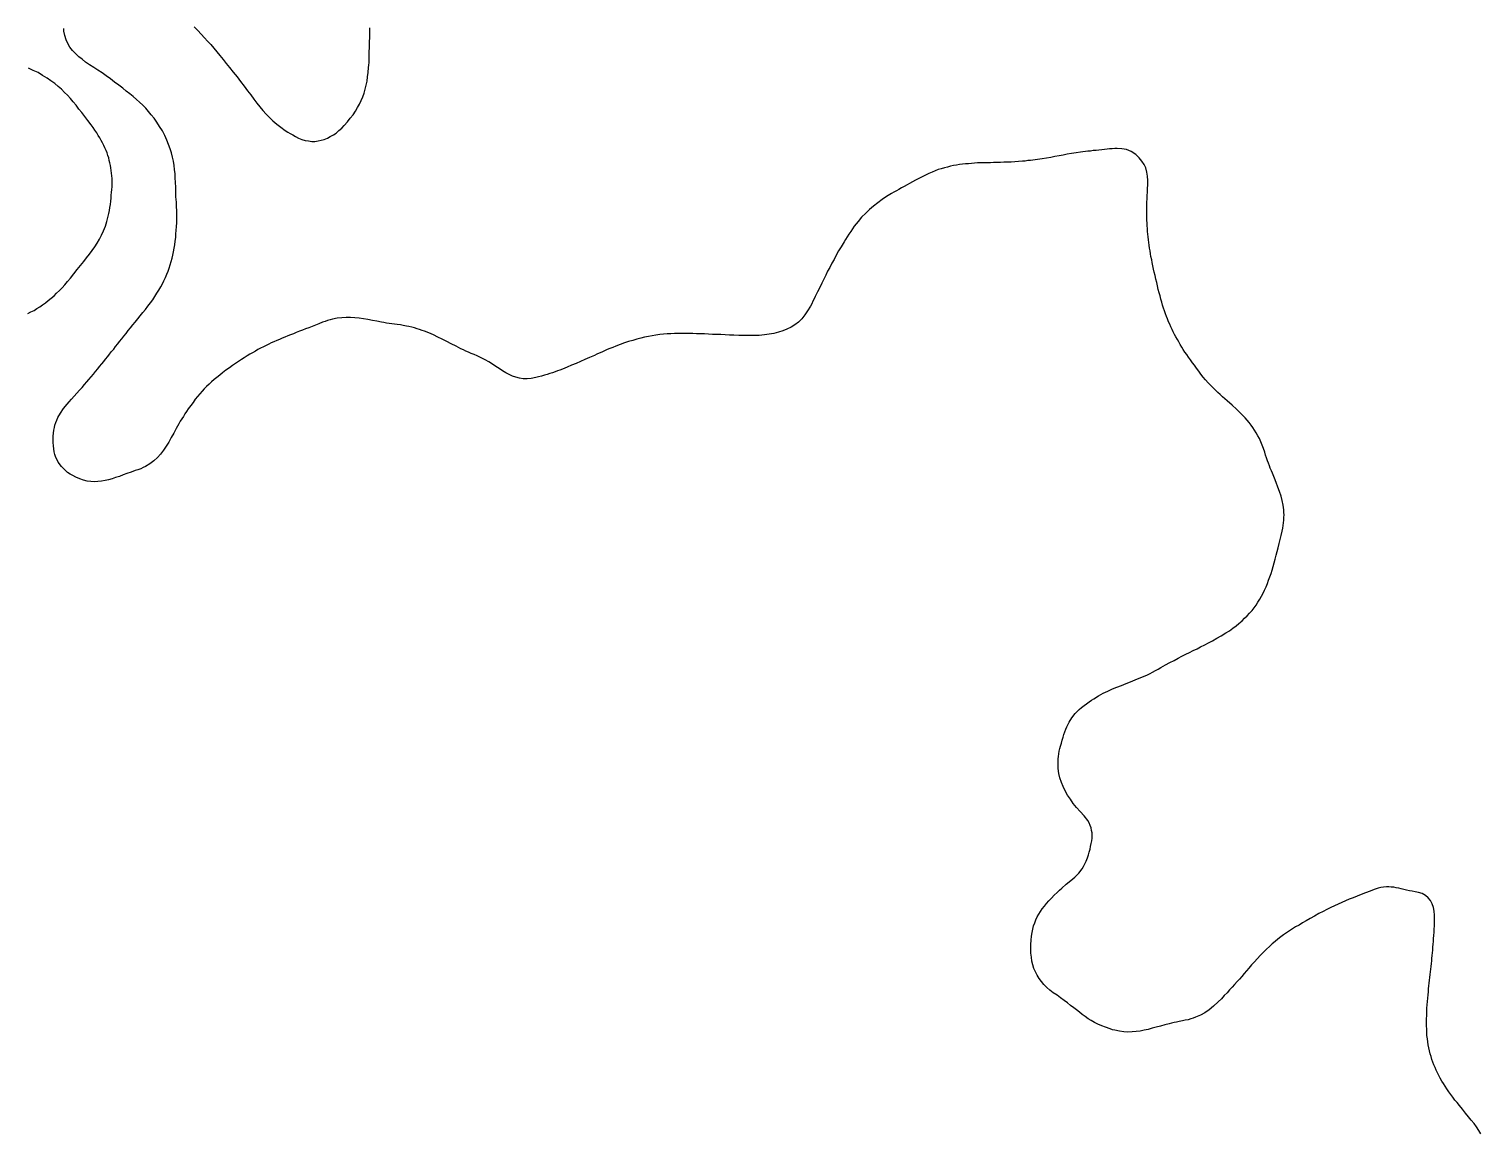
# Model space of a CAD drawing. Header units: inches. Extents: x 401374 to 405300, y 6332180 to 6336621.
# Drawn here: x 404506 to 405117, y 6335087 to 6335551 of the extents above; entities that cross this region are included whole.
import ezdxf

# ---------------------------------------------------------------- set-up
doc = ezdxf.new("R2010")
doc.units = ezdxf.units.IN
doc.header["$MEASUREMENT"] = 0

msp = doc.modelspace()

# ---------------------------------------------------------------- linework, layer by layer
for points in [[(405116.7, 6335085.9), (405115.8, 6335087.3), (405114.8, 6335088.8), (405113.8, 6335090.2), (405112.6, 6335091.6), (405111.5, 6335093.1), (405110.2, 6335094.6), (405109, 6335096.2), (405107.7, 6335097.8), (405106.7, 6335099), (405105.7, 6335100.1), (405104.8, 6335101.3), (405104, 6335102.5), (405103.2, 6335103.6), (405102.4, 6335104.8), (405101.6, 6335105.9), (405100.9, 6335107), (405100.2, 6335108.1), (405099.6, 6335109.3), (405099, 6335110.4), (405098.4, 6335111.5), (405097.9, 6335112.6), (405097.4, 6335113.8), (405096.9, 6335114.9), (405096.5, 6335116.1), (405096, 6335117.2), (405095.7, 6335118.4), (405095.4, 6335119.6), (405095.1, 6335120.8), (405094.8, 6335122), (405094.5, 6335123.3), (405094.3, 6335124.6), (405094.2, 6335125.8), (405094, 6335127.2), (405093.9, 6335128.5), (405093.9, 6335129.9), (405093.8, 6335131.3), (405093.8, 6335132.7), (405093.8, 6335134.2), (405093.9, 6335135.7), (405094, 6335137.3), (405094, 6335138.7), (405094.1, 6335140.2), (405094.2, 6335141.6), (405094.3, 6335143), (405094.5, 6335144.3), (405094.6, 6335145.6), (405094.7, 6335146.9), (405094.8, 6335148.1), (405094.9, 6335149.3), (405095.1, 6335150.5), (405095.2, 6335151.7), (405095.3, 6335152.9), (405095.5, 6335154), (405095.6, 6335155.2), (405095.7, 6335156.3), (405095.9, 6335157.5), (405096, 6335158.6), (405096.1, 6335159.7), (405096.2, 6335160.9), (405096.3, 6335162), (405096.4, 6335163.2), (405096.5, 6335164.4), (405096.6, 6335165.6), (405096.7, 6335166.8), (405096.8, 6335168.1), (405096.9, 6335169.3), (405097, 6335170.7), (405097, 6335172), (405097.1, 6335173.4), (405097.1, 6335174.8), (405097.1, 6335176.2), (405097.2, 6335177.8), (405097, 6335179.5), (405096.7, 6335181.1), (405096.2, 6335182.6), (405095.5, 6335184), (405094.5, 6335185.2), (405093.4, 6335186.1), (405092, 6335186.9), (405090.4, 6335187.4), (405089, 6335187.6), (405087.8, 6335187.9), (405086.6, 6335188.1), (405085.4, 6335188.4), (405084.3, 6335188.7), (405083.2, 6335189), (405082.2, 6335189.2), (405081.1, 6335189.4), (405080.1, 6335189.6), (405079, 6335189.7), (405077.9, 6335189.8), (405076.9, 6335189.8), (405075.7, 6335189.7), (405074.6, 6335189.5), (405073.4, 6335189.2), (405072.2, 6335188.8), (405071.1, 6335188.4), (405070.1, 6335188), (405068.2, 6335187.3), (405066.3, 6335186.6), (405064.6, 6335185.9), (405062.9, 6335185.2), (405061.3, 6335184.6), (405059.7, 6335183.9), (405058.2, 6335183.2), (405056.6, 6335182.5), (405055.1, 6335181.8), (405053.5, 6335181.1), (405051.9, 6335180.3), (405050.3, 6335179.4), (405048.5, 6335178.5), (405046.7, 6335177.5), (405044.9, 6335176.5), (405043.2, 6335175.5), (405041.6, 6335174.6), (405040.2, 6335173.7), (405038.7, 6335172.9), (405037.4, 6335172.1), (405036.1, 6335171.2), (405034.9, 6335170.4), (405033.7, 6335169.6), (405032.5, 6335168.7), (405031.3, 6335167.8), (405030.1, 6335166.8), (405028.9, 6335165.8), (405027.7, 6335164.7), (405026.5, 6335163.6), (405025.3, 6335162.3), (405024, 6335161), (405022.6, 6335159.5), (405021.4, 6335158.2), (405020.2, 6335156.9), (405019.1, 6335155.6), (405018.1, 6335154.4), (405017.1, 6335153.3), (405016.1, 6335152.1), (405015.1, 6335151), (405014.1, 6335149.9), (405013.1, 6335148.7), (405012.1, 6335147.6), (405011, 6335146.4), (405009.9, 6335145.2), (405008.7, 6335144), (405007.5, 6335142.7), (405006.2, 6335141.4), (405004.2, 6335139.6), (405002.4, 6335138.1), (405000.6, 6335136.8), (404998.7, 6335135.8), (404996.7, 6335134.9), (404995.7, 6335134.6), (404994.6, 6335134.2), (404993.5, 6335133.9), (404992.3, 6335133.7), (404991.1, 6335133.4), (404989.8, 6335133.2), (404988.7, 6335132.9), (404987.6, 6335132.7), (404986.6, 6335132.5), (404985.6, 6335132.2), (404983.7, 6335131.7), (404981.9, 6335131.2), (404980.1, 6335130.8), (404978.4, 6335130.3), (404976.7, 6335129.8), (404975, 6335129.5), (404973.3, 6335129.1), (404971.7, 6335128.9), (404970, 6335128.8), (404968.2, 6335128.7), (404966.5, 6335128.8), (404964.6, 6335129.1), (404962.7, 6335129.5), (404961.7, 6335129.7), (404960.7, 6335130.1), (404958.8, 6335130.7), (404957.2, 6335131.3), (404955.6, 6335132), (404954.1, 6335132.7), (404952.8, 6335133.5), (404951.5, 6335134.3), (404950.2, 6335135.2), (404949, 6335136.1), (404947.8, 6335137), (404946.6, 6335138), (404945.4, 6335138.9), (404944.1, 6335139.9), (404942.8, 6335141), (404941.4, 6335142), (404939.9, 6335143.1), (404938.4, 6335144.2), (404936.8, 6335145.2), (404935.4, 6335146.3), (404934.1, 6335147.5), (404932.9, 6335148.7), (404931.8, 6335149.9), (404930.9, 6335151.2), (404930.1, 6335152.6), (404929.3, 6335154), (404928.7, 6335155.4), (404928.2, 6335157), (404927.8, 6335158.5), (404927.6, 6335160.2), (404927.4, 6335161.9), (404927.3, 6335163.6), (404927.3, 6335165.5), (404927.5, 6335167.4), (404927.6, 6335169), (404927.9, 6335170.5), (404928.2, 6335172), (404928.5, 6335173.4), (404929, 6335174.7), (404929.5, 6335175.9), (404930.1, 6335177.1), (404930.7, 6335178.3), (404931.4, 6335179.4), (404932.2, 6335180.5), (404933.1, 6335181.6), (404934, 6335182.7), (404935, 6335183.9), (404936, 6335185), (404937.2, 6335186.2), (404938.4, 6335187.4), (404939.4, 6335188.3), (404940.4, 6335189.2), (404942.3, 6335190.9), (404944.2, 6335192.4), (404945.9, 6335193.9), (404947.5, 6335195.5), (404948.9, 6335197.3), (404949.5, 6335198.3), (404950.1, 6335199.4), (404950.7, 6335200.6), (404951.2, 6335202), (404951.6, 6335203.2), (404951.9, 6335204.4), (404952.3, 6335205.6), (404952.5, 6335206.8), (404952.8, 6335208), (404953, 6335209.1), (404953.1, 6335210.3), (404953.1, 6335211.4), (404953.1, 6335212.5), (404952.9, 6335213.5), (404952.7, 6335214.6), (404952.3, 6335215.6), (404951.9, 6335216.7), (404951.3, 6335217.7), (404949.8, 6335219.7), (404948.1, 6335221.4), (404946.6, 6335223.1), (404945.2, 6335224.8), (404944, 6335226.6), (404942.8, 6335228.3), (404941.8, 6335230.1), (404940.9, 6335231.9), (404940.2, 6335233.7), (404939.6, 6335235.6), (404939.2, 6335237.5), (404938.9, 6335239.5), (404938.8, 6335240.5), (404938.8, 6335241.5), (404938.8, 6335242.5), (404938.9, 6335243.6), (404939, 6335244.6), (404939.1, 6335245.7), (404939.3, 6335246.8), (404939.5, 6335247.9), (404939.8, 6335249), (404940.2, 6335250.2), (404940.5, 6335251.4), (404940.9, 6335252.7), (404941.3, 6335253.9), (404941.7, 6335255), (404942.1, 6335256.1), (404942.5, 6335257.1), (404943.5, 6335259), (404944.6, 6335260.9), (404946, 6335262.6), (404947.7, 6335264.3), (404948.7, 6335265.2), (404949.8, 6335266.1), (404950.8, 6335266.8), (404951.9, 6335267.6), (404952.9, 6335268.3), (404953.9, 6335268.9), (404955.9, 6335270.1), (404957.8, 6335271.2), (404959.8, 6335272.1), (404961.7, 6335273), (404963.6, 6335273.8), (404965.5, 6335274.5), (404967.4, 6335275.3), (404969.3, 6335276), (404971.3, 6335276.8), (404972.3, 6335277.2), (404973.3, 6335277.6), (404974.4, 6335278.1), (404975.4, 6335278.5), (404976.5, 6335279), (404977.5, 6335279.5), (404978.6, 6335280.1), (404979.8, 6335280.7), (404980.9, 6335281.3), (404982.1, 6335282), (404984, 6335283.1), (404985.8, 6335284.1), (404987.6, 6335285), (404989.3, 6335285.9), (404990.9, 6335286.8), (404992.6, 6335287.6), (404994.1, 6335288.3), (404995.7, 6335289.1), (404997.3, 6335289.9), (404998.8, 6335290.7), (405000.5, 6335291.5), (405002.1, 6335292.4), (405003.8, 6335293.3), (405005.6, 6335294.3), (405007.4, 6335295.4), (405009.4, 6335296.6), (405010.9, 6335297.5), (405012.3, 6335298.5), (405013.7, 6335299.5), (405014.9, 6335300.5), (405016.2, 6335301.6), (405017.3, 6335302.7), (405018.4, 6335303.7), (405019.4, 6335304.9), (405020.4, 6335306), (405021.3, 6335307.1), (405022.1, 6335308.3), (405022.9, 6335309.5), (405023.7, 6335310.8), (405024.4, 6335312), (405025.1, 6335313.3), (405025.7, 6335314.6), (405026.3, 6335315.9), (405026.9, 6335317.3), (405027.4, 6335318.7), (405027.9, 6335320.1), (405028.4, 6335321.5), (405028.9, 6335323), (405029.3, 6335324.5), (405029.7, 6335326), (405030.2, 6335327.6), (405030.6, 6335329.2), (405031, 6335330.8), (405031.4, 6335332.4), (405031.8, 6335334.1), (405032.2, 6335335.8), (405032.6, 6335337.6), (405033.1, 6335339.4), (405033.3, 6335340.6), (405033.5, 6335341.8), (405033.7, 6335342.9), (405033.8, 6335344), (405033.8, 6335345.1), (405033.9, 6335346.2), (405033.8, 6335347.2), (405033.8, 6335348.3), (405033.5, 6335350.3), (405033.1, 6335352.2), (405032.6, 6335354.1), (405032, 6335356), (405031.3, 6335357.9), (405030.6, 6335359.8), (405029.8, 6335361.7), (405029, 6335363.7), (405028.6, 6335364.7), (405028.1, 6335365.8), (405027.7, 6335366.8), (405027.3, 6335367.9), (405026.9, 6335369), (405026.5, 6335370.2), (405026.1, 6335371.3), (405025.8, 6335372.6), (405025.3, 6335374.1), (405024.7, 6335375.5), (405024.1, 6335376.9), (405023.5, 6335378.3), (405022.9, 6335379.5), (405022.2, 6335380.7), (405021.5, 6335381.9), (405020.7, 6335383), (405020, 6335384), (405019.2, 6335385.1), (405017.5, 6335387), (405015.7, 6335388.8), (405013.9, 6335390.6), (405012, 6335392.4), (405010, 6335394.1), (405008, 6335395.9), (405007, 6335396.8), (405006, 6335397.7), (405005, 6335398.7), (405004, 6335399.7), (405003, 6335400.7), (405002, 6335401.8), (405000.9, 6335403), (404999.9, 6335404.1), (404998.9, 6335405.4), (404998, 6335406.7), (404997, 6335407.9), (404996.2, 6335409.1), (404995.3, 6335410.2), (404994.5, 6335411.4), (404993.7, 6335412.5), (404993, 6335413.6), (404992.2, 6335414.7), (404991.5, 6335415.8), (404990.9, 6335416.8), (404990.2, 6335417.9), (404989.6, 6335419), (404989, 6335420), (404988.4, 6335421.1), (404987.8, 6335422.1), (404987.3, 6335423.2), (404986.8, 6335424.2), (404986.3, 6335425.3), (404985.8, 6335426.4), (404985.3, 6335427.4), (404984.9, 6335428.6), (404984.4, 6335429.7), (404984, 6335430.8), (404983.6, 6335432), (404983.2, 6335433.2), (404982.8, 6335434.4), (404982.4, 6335435.7), (404982, 6335436.9), (404981.7, 6335438.3), (404981.3, 6335439.6), (404980.9, 6335441), (404980.6, 6335442.5), (404980.3, 6335444), (404979.9, 6335445.4), (404979.6, 6335446.9), (404979.3, 6335448.3), (404979, 6335449.6), (404978.7, 6335451), (404978.4, 6335452.3), (404978.2, 6335453.5), (404977.9, 6335454.8), (404977.7, 6335456), (404977.5, 6335457.2), (404977.3, 6335458.4), (404977.1, 6335459.6), (404977, 6335460.8), (404976.8, 6335461.9), (404976.7, 6335463.1), (404976.6, 6335464.3), (404976.5, 6335465.4), (404976.4, 6335466.6), (404976.3, 6335467.8), (404976.3, 6335468.9), (404976.2, 6335470.1), (404976.2, 6335471.4), (404976.2, 6335472.6), (404976.2, 6335473.8), (404976.2, 6335475.1), (404976.2, 6335476.4), (404976.2, 6335477.7), (404976.3, 6335479.1), (404976.3, 6335480.5), (404976.4, 6335481.9), (404976.5, 6335483.4), (404976.6, 6335485), (404976.6, 6335486.9), (404976.4, 6335488.7), (404976.2, 6335490.4), (404975.7, 6335492.1), (404975, 6335493.6), (404974.1, 6335495), (404973, 6335496.3), (404971.6, 6335497.7), (404969.6, 6335499), (404967.6, 6335499.8), (404965.7, 6335500.2), (404963.7, 6335500.3), (404962.7, 6335500.3), (404961.6, 6335500.2), (404960.5, 6335500.1), (404959.5, 6335500), (404958.3, 6335499.8), (404957.2, 6335499.7), (404956, 6335499.6), (404954.8, 6335499.5), (404953.6, 6335499.4), (404952.5, 6335499.2), (404951.4, 6335499.1), (404950.3, 6335499), (404949.3, 6335498.9), (404948.3, 6335498.7), (404946.4, 6335498.5), (404944.5, 6335498.2), (404942.7, 6335497.9), (404941, 6335497.5), (404939.3, 6335497.2), (404937.5, 6335496.9), (404935.8, 6335496.5), (404934, 6335496.2), (404932.2, 6335495.9), (404930.2, 6335495.7), (404929.2, 6335495.5), (404928.2, 6335495.4), (404927.2, 6335495.3), (404926.1, 6335495.2), (404925, 6335495), (404923.9, 6335495), (404922.2, 6335494.8), (404920.6, 6335494.7), (404919.1, 6335494.6), (404917.5, 6335494.6), (404916, 6335494.5), (404914.6, 6335494.4), (404913.1, 6335494.4), (404911.7, 6335494.4), (404910.4, 6335494.3), (404909, 6335494.3), (404907.7, 6335494.3), (404906.3, 6335494.2), (404905, 6335494.2), (404903.7, 6335494.1), (404902.4, 6335494), (404901.2, 6335493.9), (404899.9, 6335493.8), (404898.6, 6335493.7), (404897.4, 6335493.5), (404896.1, 6335493.3), (404894.9, 6335493.1), (404893.6, 6335492.8), (404892.3, 6335492.5), (404891, 6335492.2), (404889.7, 6335491.8), (404888.4, 6335491.4), (404887.1, 6335490.9), (404885.8, 6335490.3), (404884.4, 6335489.8), (404883, 6335489.1), (404881.6, 6335488.4), (404880.2, 6335487.7), (404878.9, 6335487), (404877.6, 6335486.3), (404876.4, 6335485.6), (404875.3, 6335485), (404874.1, 6335484.3), (404873, 6335483.7), (404871.9, 6335483.1), (404870.8, 6335482.5), (404869.8, 6335481.9), (404868.7, 6335481.3), (404866.7, 6335480.1), (404864.8, 6335478.8), (404863, 6335477.5), (404861.2, 6335476.1), (404859.5, 6335474.7), (404857.9, 6335473.1), (404856.2, 6335471.4), (404854.7, 6335469.6), (404853.1, 6335467.6), (404852.3, 6335466.5), (404851.6, 6335465.4), (404850.8, 6335464.3), (404850.1, 6335463.1), (404849.4, 6335462), (404848.8, 6335461), (404847.6, 6335459), (404846.5, 6335457.2), (404845.5, 6335455.4), (404844.6, 6335453.6), (404843.7, 6335452), (404842.8, 6335450.3), (404841.9, 6335448.7), (404841.1, 6335447), (404840.3, 6335445.3), (404839.4, 6335443.6), (404838.6, 6335441.8), (404837.7, 6335440), (404836.7, 6335438.1), (404836.2, 6335437.1), (404835.7, 6335436.1), (404835.2, 6335435), (404834.7, 6335434), (404833.5, 6335432), (404832.3, 6335430.3), (404831, 6335428.7), (404829.6, 6335427.3), (404828.1, 6335426.2), (404826.5, 6335425.1), (404824.8, 6335424.3), (404823.1, 6335423.6), (404821.2, 6335423), (404819.3, 6335422.5), (404817.3, 6335422.2), (404816.3, 6335422), (404815.3, 6335421.9), (404814.2, 6335421.8), (404813.1, 6335421.7), (404812.1, 6335421.7), (404811, 6335421.6), (404809.9, 6335421.6), (404808.7, 6335421.6), (404807.6, 6335421.6), (404806.5, 6335421.7), (404804.5, 6335421.7), (404802.5, 6335421.8), (404800.6, 6335421.8), (404798.8, 6335421.9), (404797, 6335422), (404795.2, 6335422.1), (404793.5, 6335422.1), (404791.8, 6335422.2), (404790.1, 6335422.3), (404788.5, 6335422.4), (404786.8, 6335422.4), (404785.2, 6335422.5), (404783.7, 6335422.5), (404782.1, 6335422.5), (404780.5, 6335422.5), (404779, 6335422.5), (404777.5, 6335422.5), (404775.9, 6335422.4), (404774.4, 6335422.3), (404772.8, 6335422.2), (404771.3, 6335422), (404769.7, 6335421.8), (404768.1, 6335421.5), (404766.5, 6335421.2), (404764.9, 6335420.9), (404763.3, 6335420.5), (404761.6, 6335420.1), (404759.9, 6335419.6), (404758.2, 6335419.1), (404756.4, 6335418.5), (404754.6, 6335417.9), (404752.8, 6335417.2), (404751.5, 6335416.6), (404750.3, 6335416.2), (404749.1, 6335415.7), (404748, 6335415.2), (404746.9, 6335414.7), (404745.8, 6335414.2), (404744.8, 6335413.8), (404743.8, 6335413.3), (404741.8, 6335412.4), (404739.8, 6335411.5), (404738, 6335410.7), (404736.1, 6335409.9), (404734.2, 6335409.1), (404732.3, 6335408.3), (404730.4, 6335407.5), (404729.3, 6335407.1), (404728.3, 6335406.8), (404727.3, 6335406.4), (404726.2, 6335406), (404725.1, 6335405.7), (404724, 6335405.3), (404722.8, 6335405), (404721.6, 6335404.6), (404720.3, 6335404.3), (404719.1, 6335404), (404717.2, 6335403.6), (404715.5, 6335403.4), (404713.8, 6335403.4), (404712.3, 6335403.7), (404710.8, 6335404.1), (404709.3, 6335404.6), (404707.9, 6335405.2), (404706.6, 6335406), (404705.2, 6335406.8), (404703.8, 6335407.7), (404702.4, 6335408.6), (404701, 6335409.6), (404699.4, 6335410.5), (404697.9, 6335411.4), (404696.2, 6335412.3), (404694.5, 6335413.1), (404693.2, 6335413.6), (404692, 6335414.1), (404690.9, 6335414.6), (404689.7, 6335415.1), (404688.7, 6335415.6), (404687.6, 6335416.1), (404686.6, 6335416.6), (404685.6, 6335417.1), (404683.6, 6335418.1), (404681.7, 6335419.1), (404679.8, 6335420.1), (404678, 6335421), (404676.1, 6335421.9), (404674.2, 6335422.7), (404672.3, 6335423.5), (404671.3, 6335423.8), (404670.2, 6335424.2), (404669.2, 6335424.5), (404668.1, 6335424.8), (404667, 6335425.1), (404665.8, 6335425.4), (404664.7, 6335425.6), (404663.4, 6335425.9), (404662.2, 6335426.1), (404660.9, 6335426.3), (404659.7, 6335426.4), (404658.6, 6335426.6), (404657.5, 6335426.7), (404656.4, 6335426.9), (404655.3, 6335427.1), (404654.3, 6335427.3), (404652.3, 6335427.7), (404650.4, 6335428), (404648.5, 6335428.4), (404646.7, 6335428.7), (404644.9, 6335429), (404643, 6335429.1), (404641.2, 6335429.2), (404639.4, 6335429.2), (404637.5, 6335429.1), (404635.6, 6335428.9), (404633.6, 6335428.5), (404632.6, 6335428.2), (404631.6, 6335427.9), (404630.5, 6335427.5), (404629.5, 6335427.2), (404627.9, 6335426.6), (404626.5, 6335426), (404625.1, 6335425.4), (404623.7, 6335424.9), (404622.3, 6335424.4), (404621, 6335423.9), (404619.7, 6335423.4), (404618.4, 6335422.9), (404617.2, 6335422.4), (404616, 6335421.9), (404614.8, 6335421.5), (404613.6, 6335421), (404612.4, 6335420.5), (404611.3, 6335420), (404610.2, 6335419.5), (404609, 6335419), (404607.9, 6335418.5), (404606.8, 6335418), (404605.7, 6335417.4), (404604.6, 6335416.9), (404603.4, 6335416.3), (404602.3, 6335415.7), (404601.2, 6335415.1), (404600, 6335414.4), (404598.9, 6335413.8), (404597.7, 6335413.1), (404596.5, 6335412.3), (404595.3, 6335411.5), (404594.1, 6335410.7), (404592.8, 6335409.9), (404591.6, 6335409), (404590.3, 6335408.1), (404588.8, 6335407), (404587.4, 6335406), (404586.2, 6335405), (404585, 6335404), (404583.8, 6335403.1), (404582.7, 6335402.1), (404581.7, 6335401.2), (404580.7, 6335400.2), (404579.7, 6335399.2), (404578.8, 6335398.2), (404577.8, 6335397.1), (404576.9, 6335396), (404575.9, 6335394.8), (404575, 6335393.5), (404574, 6335392.2), (404573, 6335390.8), (404572.2, 6335389.7), (404571.5, 6335388.7), (404570.9, 6335387.6), (404570.2, 6335386.6), (404569.6, 6335385.6), (404569, 6335384.5), (404568.5, 6335383.5), (404567.9, 6335382.5), (404566.9, 6335380.6), (404565.8, 6335378.7), (404564.8, 6335376.8), (404563.7, 6335375.1), (404562.5, 6335373.4), (404561.3, 6335371.8), (404560, 6335370.3), (404558.5, 6335369), (404556.8, 6335367.7), (404555, 6335366.6), (404554, 6335366.1), (404553, 6335365.6), (404551.8, 6335365.2), (404550.7, 6335364.8), (404548.9, 6335364.2), (404547.2, 6335363.6), (404545.6, 6335363), (404544, 6335362.4), (404542.4, 6335361.9), (404540.9, 6335361.4), (404539.4, 6335361), (404538, 6335360.6), (404536.5, 6335360.4), (404535, 6335360.2), (404533.5, 6335360.1), (404532, 6335360.2), (404530.5, 6335360.4), (404528.9, 6335360.8), (404527.3, 6335361.3), (404525.7, 6335362.1), (404524.4, 6335362.7), (404523.3, 6335363.3), (404522.2, 6335364), (404521.3, 6335364.8), (404519.6, 6335366.5), (404518.3, 6335368.4), (404517.8, 6335369.4), (404517.3, 6335370.4), (404516.9, 6335371.6), (404516.6, 6335372.7), (404516.4, 6335374), (404516.3, 6335375.2), (404516.2, 6335376.6), (404516.2, 6335378), (404516.2, 6335379.3), (404516.3, 6335380.6), (404516.4, 6335381.8), (404516.7, 6335382.9), (404516.9, 6335384), (404517.3, 6335385.1), (404517.7, 6335386.1), (404518.1, 6335387.1), (404519.2, 6335389), (404520.5, 6335390.9), (404522.1, 6335392.8), (404522.9, 6335393.8), (404523.9, 6335394.9), (404525, 6335396.1), (404526.1, 6335397.4), (404527.2, 6335398.6), (404528.3, 6335399.8), (404529.3, 6335401), (404530.3, 6335402.1), (404531.2, 6335403.2), (404532.2, 6335404.3), (404533.1, 6335405.4), (404534, 6335406.5), (404534.9, 6335407.6), (404535.7, 6335408.6), (404536.6, 6335409.7), (404537.4, 6335410.7), (404538.2, 6335411.7), (404539.1, 6335412.8), (404539.9, 6335413.8), (404540.7, 6335414.9), (404541.6, 6335415.9), (404542.4, 6335417), (404543.3, 6335418.1), (404544.1, 6335419.1), (404545, 6335420.2), (404545.9, 6335421.4), (404546.8, 6335422.5), (404547.7, 6335423.7), (404548.7, 6335424.8), (404549.6, 6335426.1), (404550.6, 6335427.3), (404551.7, 6335428.6), (404552.7, 6335429.9), (404553.9, 6335431.3), (404555, 6335432.6), (404556, 6335434), (404557.1, 6335435.4), (404558, 6335436.7), (404558.9, 6335438.1), (404559.8, 6335439.4), (404560.6, 6335440.7), (404561.4, 6335442.1), (404562.1, 6335443.4), (404562.7, 6335444.7), (404563.4, 6335446), (404563.9, 6335447.4), (404564.5, 6335448.7), (404565, 6335450), (404565.4, 6335451.4), (404565.8, 6335452.8), (404566.2, 6335454.1), (404566.5, 6335455.5), (404566.8, 6335456.9), (404567.1, 6335458.4), (404567.3, 6335459.8), (404567.5, 6335461.3), (404567.7, 6335462.8), (404567.8, 6335464.3), (404567.9, 6335465.9), (404568, 6335467.4), (404568.1, 6335469.1), (404568.1, 6335470.7), (404568.1, 6335472.4), (404568.1, 6335474.1), (404568, 6335475.9), (404568, 6335477.7), (404567.9, 6335478.8), (404567.8, 6335479.9), (404567.8, 6335481), (404567.8, 6335482), (404567.7, 6335483), (404567.7, 6335484), (404567.6, 6335486), (404567.5, 6335487.9), (404567.4, 6335489.7), (404567.2, 6335491.5), (404567, 6335493.2), (404566.7, 6335494.9), (404566.4, 6335496.7), (404565.9, 6335498.4), (404565.4, 6335500.2), (404564.7, 6335502), (404564, 6335503.8), (404563.1, 6335505.7), (404562.1, 6335507.7), (404560.9, 6335509.6), (404559.8, 6335511.4), (404558.6, 6335513), (404557.4, 6335514.5), (404556.3, 6335515.9), (404555.1, 6335517.3), (404553.8, 6335518.5), (404552.5, 6335519.8), (404551.2, 6335520.9), (404549.8, 6335522.1), (404548.4, 6335523.3), (404546.9, 6335524.4), (404545.4, 6335525.6), (404543.8, 6335526.9), (404542, 6335528.2), (404540.3, 6335529.6), (404538.5, 6335530.9), (404536.7, 6335532.1), (404534.9, 6335533.3), (404533.2, 6335534.4), (404531.5, 6335535.5), (404529.8, 6335536.6), (404528.3, 6335537.8), (404526.9, 6335538.9), (404525.5, 6335540.2), (404524.3, 6335541.5), (404523.2, 6335542.9), (404522.3, 6335544.4), (404521.6, 6335546), (404521.1, 6335547.8), (404520.7, 6335549.7), (404520.7, 6335550.8)], [(404575.5, 6335551.4), (404577, 6335549.9), (404578.4, 6335548.4), (404579.8, 6335546.9), (404581.1, 6335545.4), (404582.4, 6335544), (404583.7, 6335542.5), (404585, 6335540.9), (404586.2, 6335539.4), (404587.6, 6335537.7), (404588.9, 6335536.1), (404590.3, 6335534.3), (404591.9, 6335532.4), (404593.5, 6335530.5), (404594.3, 6335529.4), (404595, 6335528.4), (404596.5, 6335526.5), (404597.9, 6335524.6), (404599.3, 6335522.8), (404600.6, 6335521.1), (404601.8, 6335519.4), (404603.1, 6335517.8), (404604.4, 6335516.3), (404605.7, 6335514.7), (404607.1, 6335513.3), (404608.6, 6335511.9), (404610.2, 6335510.5), (404611.9, 6335509.2), (404613.8, 6335507.9), (404614.8, 6335507.2), (404615.8, 6335506.6), (404616.9, 6335506), (404618.1, 6335505.4), (404619.4, 6335504.7), (404620.8, 6335504.1), (404622.2, 6335503.7), (404623.5, 6335503.5), (404624.9, 6335503.3), (404626.2, 6335503.3), (404627.6, 6335503.5), (404628.9, 6335503.8), (404630.2, 6335504.1), (404631.5, 6335504.6), (404632.7, 6335505.3), (404634, 6335506), (404635.2, 6335506.8), (404636.3, 6335507.8), (404637.5, 6335508.8), (404638.6, 6335510), (404639.9, 6335511.5), (404641.1, 6335513), (404642.3, 6335514.5), (404643.3, 6335516), (404644.2, 6335517.5), (404645, 6335519), (404645.7, 6335520.5), (404646.4, 6335522), (404646.9, 6335523.6), (404647.4, 6335525.2), (404647.8, 6335526.9), (404648.2, 6335528.6), (404648.4, 6335530.4), (404648.7, 6335532.3), (404648.8, 6335534.3), (404648.9, 6335535.3), (404649, 6335536.4), (404649, 6335538.6), (404649.1, 6335540.8), (404649.2, 6335542.9), (404649.2, 6335545), (404649.3, 6335547.1), (404649.3, 6335549), (404649.3, 6335551)], [(404505.5, 6335430.9), (404506.8, 6335431.6), (404508.1, 6335432.2), (404509.3, 6335433), (404510.5, 6335433.7), (404511.7, 6335434.5), (404512.9, 6335435.4), (404514.1, 6335436.3), (404515.3, 6335437.3), (404516.5, 6335438.3), (404517.6, 6335439.4), (404518.8, 6335440.5), (404519.9, 6335441.7), (404521.1, 6335443), (404522.2, 6335444.3), (404523.4, 6335445.8), (404524.8, 6335447.6), (404526.3, 6335449.4), (404527.6, 6335451.1), (404529, 6335452.7), (404530.2, 6335454.3), (404531.4, 6335455.8), (404532.6, 6335457.4), (404533.7, 6335458.9), (404534.7, 6335460.5), (404535.7, 6335462.2), (404536.5, 6335463.9), (404537.3, 6335465.7), (404538.1, 6335467.6), (404538.4, 6335468.6), (404538.7, 6335469.6), (404539, 6335470.7), (404539.3, 6335471.8), (404539.5, 6335473), (404539.8, 6335474.2), (404540, 6335475.5), (404540.2, 6335476.8), (404540.4, 6335478.1), (404540.5, 6335479.4), (404540.6, 6335480.6), (404540.7, 6335481.8), (404540.8, 6335483), (404540.9, 6335484.2), (404540.9, 6335485.4), (404540.9, 6335486.5), (404540.9, 6335487.7), (404540.8, 6335488.8), (404540.7, 6335489.9), (404540.6, 6335491), (404540.4, 6335492.1), (404540.2, 6335493.2), (404540, 6335494.2), (404539.7, 6335495.3), (404539.5, 6335496.4), (404539.1, 6335497.4), (404538.8, 6335498.5), (404538.4, 6335499.5), (404537.9, 6335500.6), (404537.4, 6335501.6), (404536.9, 6335502.7), (404536.4, 6335503.7), (404535.8, 6335504.8), (404535.1, 6335505.8), (404534.5, 6335506.9), (404533.7, 6335508), (404533, 6335509.1), (404532.2, 6335510.2), (404530.8, 6335512), (404529.4, 6335513.7), (404528.2, 6335515.4), (404526.9, 6335516.9), (404525.8, 6335518.5), (404524.6, 6335519.9), (404523.4, 6335521.3), (404522.2, 6335522.7), (404520.9, 6335523.9), (404519.6, 6335525.2), (404518.3, 6335526.4), (404516.8, 6335527.6), (404515.2, 6335528.8), (404513.6, 6335529.9), (404511.7, 6335531), (404509.8, 6335532.2), (404507.8, 6335533.1), (404505.8, 6335534.1)]]:
    msp.add_lwpolyline(points)

doc.saveas('drawing.dxf')
